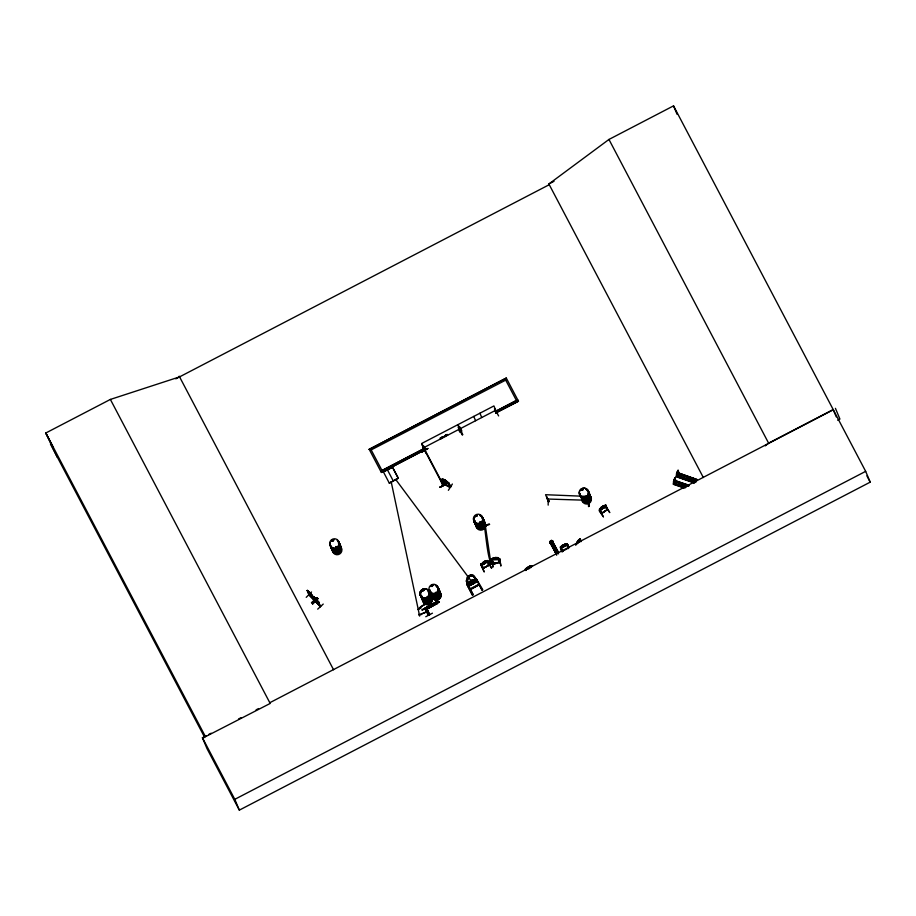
<?xml version="1.0" encoding="UTF-8"?>
<svg xmlns="http://www.w3.org/2000/svg" width="916" height="916" viewBox="0 0 916 916"><rect width="100%" height="100%" fill="white"/><g stroke="black" fill="none" stroke-linecap="round" stroke-linejoin="round"><path stroke-width="1.37" d="M470.034 575.145C462.889 581.133 470.893 572.511 473.583 575.534L475.667 578.248L475.038 581.786L471.969 584.11L468.271 583.847L466.13 581.179L467.675 576.84L471.19 575.477C475.759 575.34 477.167 581.969 473.251 583.687L468.809 583.973L467.297 582.576M677.714 470.503L678.309 470.469L678.87 473.881L677.977 476.205L676.81 474.064M459.775 431.619L460.519 431.264M460.725 431.127L461.664 431.161M496.907 412.841C495.201 414.238 494.926 407.242 494.422 408.88M476.572 581.946L469.954 585.622L470.526 585.118M547.344 497.354L546.68 497.079L549.234 501.67L548.363 501.201M548.134 499.037L548.18 505.128M549.188 501.258L548.421 501.693L546.68 497.079M589.183 502.792L588.599 506.491L588.633 502.426M588.599 506.491L588.553 502.46M588.999 506.491L589.148 502.781M442.749 479.228L444.5 483.991L442.657 479.606C440.161 480.19 448.245 487.564 450.363 486.957M448.577 482.64C451.565 488.4 449.058 488.136 447.993 482.263M676.924 474.305L677.256 473.686L677.05 475.232L677.256 473.686M484.541 525.063L489.522 524.215L485.595 525.189M486.133 526.002L485.972 525.097M491.331 563.489C488.331 556.378 489.888 559.733 491.32 563.409M694.236 482.972L676.352 476.767L677.21 474.465M673.386 481.793L673.466 482.434M673.489 482.217L674.886 478.083M676.775 474.557L677.004 473.961M678.161 470.423L678.722 473.824L677.829 476.148M549.737 542.375L550.012 541.803M552.703 540.909L551.489 540.36L550.241 541.138M601.377 513.361L607.571 509.491L601.331 513.636L602.178 513.384L600.014 508.884M606.976 509.628L607.571 509.285M309.379 595.308L309.127 594.587M314.291 600.026L311.955 595.079L313.993 600.198L308.932 595.034L309.642 595.251L307.364 590.488L312.825 596.385L307.284 590.419L309.013 595.068M315.905 600.06C310.627 591.37 318.07 604.48 315.356 601.091M315.94 601.778L313.581 596.911L316.822 599.74M320.165 606.026L320.566 606.449M320.451 606.346L318.276 601.583L320.314 606.575M320.52 606.461L315.402 601.148M475.152 578.282L474.591 581.5L471.843 583.561L468.58 583.309L466.702 580.962L468.099 577.011M473.377 584.042L475.473 580.881M336.309 546.6L336 546.715M337.683 550.608L337.924 550.012M423.604 590.373L422.402 590.58M432.478 585.771C431.402 587.454 431.23 583.984 432.638 585.461M432.581 585.473L432.318 586.435L431.585 586.091M476.984 515.822C476.183 517.265 475.805 514.277 475.954 516.349M476.904 515.937L476.503 515.307M477.099 515.525L476.125 516.406M479.904 521.891L479.515 522.486M583.045 489.728L581.992 489.064L581.923 490.312M585.29 496.129L586.045 496.358L545.558 494.709L548.558 501.693M577.515 541.631C575.981 545.226 580.297 540.451 577.996 540.955M475.278 580.939L474.362 576.817M673.798 482.079L675 483.728L675.893 481.404L675.069 477.671M676.455 473.79L676.443 474.912L677.176 474.076M690.675 480.946L676.42 475.885L676.432 476.503L677.084 473.629M423.959 448.725L380.701 471.213L423.902 448.588L424.589 450.1L425.264 449.779M424.68 450.237L425.287 449.962M460.691 431.722L457.725 424.749L421.864 443.39L425.161 451.004M461.515 431.07L461.069 431.516L458.069 424.577L493.93 405.937L496.804 412.979L496.209 413.253L494.743 409.692M496.838 412.91L496.083 412.91L496.655 412.486M488.915 565.161C491.606 562.974 483.511 556.539 488.835 564.966M489.522 565.012L482.778 568.206L483.705 568.241M489.591 564.943L482.892 568.481L489.384 564.909M469.335 577.79L467.652 579.702L467.858 582.439L471.236 584.053L473.274 583.412M683.611 487.804L673.375 484.301L674.909 480.259M676.615 476.091L676.832 475.553L694.546 482.102M696.538 480.694L696.744 480.144L678.722 473.824M677.886 472.736L697.007 479.469L696.79 480.018L677.68 473.286M689.095 478.862L689.061 478.186M577.836 543.44L579.565 540.337L578.351 540.154L580.103 538.745L576.897 542.192L576.725 544.356M673.626 481.369L673.958 480.19M676.752 473.274L677.645 470.95M673.455 484.026L683.725 487.575L685.053 484.083M673.718 483.35L685.214 487.312M696.561 480.648L678.687 474.408M696.87 479.744L677.851 472.828M491.331 563.649C487.037 557.008 485.64 529.528 483.075 518.353L486.087 525.956M314.222 599.865L309.058 594.598M315.23 601.526L315.986 601.732M499.46 562.355L500.25 562.378L492.694 563.122M673.34 483.682L685.145 487.575L673.455 483.957M688.924 485.217L674.668 480.694M676.432 476.435L694.305 482.709L676.42 475.885M674.852 483.682L675.745 481.358L688.66 485.892M686.107 487.094L687 484.77M689.977 477.236L688.614 480.671M690.366 481.335L691.695 477.854M693.595 482.48L694.935 478.988M674.039 479.515L675.069 477.82M442.943 484.862L443.218 485.388M575.809 544.974L577 542.215M580.389 539.421L579.267 542.226L580.126 538.86M481.702 563.729L480.946 564.038L481.266 564.794L483.82 564.256L488.01 561.233L483.797 564.29L485.159 560.97L480.98 564.107L482.961 568.63M332.084 540.165L333.435 540.039M332.359 540.245L333.229 540.28M422.413 590.213L423.146 589.698M431.287 585.599L432.352 585.221M435.718 592.457L435.444 592.377M475.805 515.651L476.721 515.17M480.19 522.475L479.87 522.498M480.224 522.509L480.156 522.028M581.889 489.579L582.794 489.831L581.843 489.888M483.751 561.932C481.518 564.634 487.701 561.577 484.484 561.542M471.442 580.515C469.198 583.206 475.404 580.172 472.175 580.137M526.815 569.248L528.853 566.638L531.429 567.473M563.226 545.077C560.97 547.757 567.176 544.734 563.958 544.688M684.641 485.606L684.504 486.259M689.084 478.816L688.214 479.366M686.015 486.579L685.97 485.537M471.202 575.717L474.511 576.862L471.282 575.557M579.656 539.375L580.859 541.768M606.861 509.708L605.098 505.437L605.751 505.174M548.409 501.395L549.234 501.373L548.501 501.201M444.02 479.595L446.207 480.751L442.188 479.045L442.863 479.331M444.775 480.099L446.584 481.713L445.52 480.431M444.867 481.106L441.558 486.43L445.199 481.312M441.856 486.591L445.153 481.221M442.119 478.999L444.065 479.526L443.516 480.099L447.741 482.549L446.184 480.751L448.382 482.927C456.889 493.129 440.058 481.644 444.603 483.705M447.031 482.766L448.863 483.316M448.382 482.927L448.932 483.362L442.451 479.618L444.913 481.541M448.371 490.3L452.378 484.014M491.01 559C495.51 562.905 489.945 566.065 499.987 561.909M482.972 562.241L482.343 563.924L486.74 561.611L485.148 561.004L487.724 560.546M567.199 543.703L564.611 544.161L561.588 546.543L563.432 546.715L565.996 544.253L562.355 545.306L560.397 547.15L560.729 547.905L563.283 547.39M473.171 594.702L467.355 583.687L473.171 594.702L472.427 595.091L466.713 584.236L467.332 583.893M472.416 595.079L466.771 584.19M549.829 542.444L550.619 540.715M549.966 542.364L551.169 543.623L552.657 542.833L552.646 540.818M575.809 544.837L580.103 538.745L581.248 541.207M678.046 470.297L676.603 473.228L676.729 474.866M470.595 585.095L469.335 582.164M475.988 582.29L476.457 581.717M493.999 557.81C491.686 559.928 498.418 558.508 494.812 557.672L494.01 557.89M554.81 548.913L555.462 549.818L554.936 548.821M427.829 611.854L426.593 608.808L426.18 609.609M333.229 540.841L333.378 540.039M423.673 590.751L422.734 590.969M437.138 595.847L436.508 595.869M581.946 490.243L582.977 489.533M587.442 499.712L586.79 499.689M599.476 509.33L603.381 505.769L605.82 505.117L607.697 509.811M606.106 505.804L604.251 507.888L599.762 510.017L599.499 509.227L600.289 509.101L599.43 509.262L601.285 507.189L604.251 507.819L605.991 505.781M468.923 577.481L467.068 579.53L467.332 582.599M440.791 438.352L442.726 437.802L440.447 438.993L441.18 437.619M446.103 435.066L447.603 435.272L446.298 435.432L447.214 434.424L444.443 435.867L445.737 435.707L444.81 436.726L445.874 435.283M441.741 437.333L442.852 436.703L440.081 438.134L441.375 437.974M444.615 436.36L445.542 435.352M688.809 477.912L687.618 478.072L687.664 479.114M686.004 486.533L685.019 486.843L684.481 486.007M529.334 567.794C536.684 563.603 527.364 567.325 525.624 569.855M529.631 568.481L530.101 567.542L529.105 567.256M551.123 543.532L552.611 542.741L552.531 540.99M468.912 583.286L473.755 581.683L475.679 579.759L475.381 579.084L470.572 580.744L468.66 582.668L468.981 583.24M473.755 581.683L475.633 579.862M526.07 568.893L525.337 569.168L525.91 570.542L525.418 569.145C526.448 567.451 531.807 564.531 532.276 566.317M525.704 569.832L529.86 566.821M562.344 551.501L560.477 547.127L562.355 545.306M560.695 547.837L565.538 546.245L567.451 544.322M308.761 591.553L310.524 593.247M309.368 592.228L310.913 594.209L309.929 592.812M307.822 590.854L309.608 593.568L307.169 590.671M311.52 591.988L306.219 597.358M313.867 599.533L310.501 593.236M312.482 595.652L311.749 595.389M315.207 601.354L313.65 596.854L319.054 602.934M315.047 598.045L316.764 599.797M311.44 602.751L317.005 597.644M311.692 603.014L317.211 597.85M316.226 599.304L317.211 600.69L315.722 598.663M317.818 598.48L312.562 603.919L317.795 598.457M318.024 598.698L312.562 603.919M318.23 601.709L319.123 602.877M318.825 602.19L316.799 599.728L319.81 606.243M317.692 609.151L323.233 604.068M496.472 559.493L491.159 559.619L496.483 559.573L498.682 558.405L496.438 559.47L493.083 557.844L492.407 559.241L497.308 558.451L495.579 557.455L490.884 559.012M426.18 607.72L425.333 607.697L427.154 612.151L427.898 611.762M556.619 554.913L550.39 543.073L551.008 542.799L556.699 553.356M552.073 542.226L552.795 541.837L558.485 552.394M605.052 505.46L607.228 510.063M495.373 411.593L517.723 399.811L495.316 411.456L496.174 412.898M469.816 585.301L476.389 581.752L469.736 585.21M603.426 516.716L599.293 510.601M603.381 516.842L599.27 510.693M433.944 603.495L432.558 605.075L439.325 601.778L436.68 603.781L439.291 601.697L436.085 602.385M430.531 605.591L430.795 606.209L430.531 605.591C432.57 604.125 437.379 600.22 439.325 601.778M430.566 605.659L433.176 603.575M765.307 445.852L768.627 443.138L833.205 409.567L673.535 105.867L608.957 139.45L548.959 183.921L549.337 184.643L175.78 378.846M434.94 603.3C430.841 606.587 444.271 598.881 436.188 602.648M424.635 449.836L381.377 472.473L424.692 449.996M674.92 477.774L675.058 478.793M492.762 563.283L500.113 562.47M476.538 582.244L475.312 579.21L474.671 579.462M332.382 540.978L333.401 540.749L333.138 539.982M335.886 546.52L336.573 546.726M481.518 563.672L483.637 568.275M525.91 568.813L525.463 569.202M560.97 546.795L563.065 551.421M605.327 505.758L605.716 505.105M605.602 506.411L609.781 512.605L605.968 506.262M422.551 447.18L426.387 453.5M459.042 428.115L462.5 434.734M481.083 565.206L484.266 571.973L481.163 565.264M550.264 543.199L551.008 542.81L550.241 543.211M552.176 542.112L558.531 553.848L552.314 542.1M560.523 548.432L561.966 551.844M424.944 608.842L428.402 615.357M425.276 608.602L428.745 615.186L425.31 608.659M568.435 548.627L566.42 544.024L567.107 543.76L564.645 544.23M383.392 471.832L392.449 467.126L398.265 478.186L389.311 483.144L383.392 471.832L391.418 467.962M398.265 478.186L389.311 483.144M552.027 542.249L552.772 541.848L550.31 542.89L556.264 553.585M552.531 541.7L558.336 552.44L556.069 553.607M553.791 549.371L556.012 548.18M556.653 549.371L554.409 550.527M554.993 551.615L557.226 550.424M555.634 552.806L557.867 551.615M423.57 445.691C421.944 444.981 425.837 447.947 425.39 450.008M458.218 427.692C458.447 425.574 459.156 432.26 459.901 431.883M459.775 426.879C458.149 426.169 462.042 429.135 461.595 431.196L461.401 430.818M423.123 446.997L423.043 446.287L424.967 451.382M495.121 409.475L498.625 415.933M427.875 448.485L421.349 452.367L427.864 448.474M460.061 431.848L460.542 431.631M441.031 480.511L443.161 485.411M446.607 484.117L439.726 487.312L446.39 483.682M481.095 564.05L481.541 563.718M487.049 560.913L487.655 560.592L485.171 561.073M491.697 568.034L487.896 561.68M837.659 420.226L839.926 419.047L835.426 408.341M45.8 433.005L110.378 399.433L270.186 703.442L205.47 736.693L45.8 433.005L57.284 457.279M554.031 181.288L548.879 183.967L703.328 477.522M506.285 378.045L369.205 449.321L506.285 378.045L518.456 401.208L496.037 412.864M447.409 434.905L445.153 436.073M423.684 447.706L459.534 429.066M459.878 428.894L495.739 410.254M495.98 412.727L518.456 401.208M468.74 582.633C469.244 581.328 469.496 585.668 469.919 585.404M476.24 579.072L482.022 590.11L482.778 589.721L476.492 579.141M425.413 607.869L436.382 602.03L422.15 609.873M436.508 602.247L422.139 609.85L429.02 606.644M422.276 610.113L428.86 606.358M426.02 609.323L436.989 603.461L426.066 609.667L426.879 609.38M425.986 609.541L437.115 603.69M426.215 609.942L426.959 609.552M426.352 610.216L427.096 609.827L426.375 610.262L425.974 609.495M420.891 614.842C418.669 613.617 424.703 613.972 428.07 610.869L420.719 614.476M426.352 611.613L427.967 610.617M470.091 588.805L478.976 584.282M470.435 589.457L479.217 584.729L470.458 589.526M425.757 616.743L432.455 613.17M560.535 547.184L561.256 547.092L560.397 547.15M567.714 544.699L568.573 547.012M269.808 702.721L833.285 409.773L865.666 471.351L870.2 482.148L239.339 810.133L206.97 748.555L202.425 737.758L206.169 735.811M208.665 734.518L211.161 733.212M238.607 718.946L241.103 717.652M256.079 709.866L258.575 708.56M562.916 550.974L567.153 548.867M239.339 810.133L234.805 799.336L865.666 471.351M607.457 509.468L601.56 513.636M599.579 509.273L601.446 513.704M473.561 575.534L469.942 575.466M426.398 608.087L429.856 614.602M551.043 540.6L551.672 540.486M491.342 568.126L487.827 561.645M567.68 544.711L568.859 546.875M468.076 577.046L471.271 575.798M332.989 540.761L332.256 540.44M476.4 515.433L477.144 515.525M443.882 483.179L444.581 483.602M179.582 376.877L110.378 399.433M430.864 606.163L433.84 605.167M599.717 509.949L602.155 509.307M309.333 595.354L307.352 590.362M492.144 559.722L492.888 567.176L492.121 559.802M426.512 610.182L427.268 612.151M481.232 564.714L483.774 564.187M532.07 565.767L529.574 566.248L531.143 566.786L526.746 569.076L527.376 567.393M475.427 579.152L470.618 580.813L470.022 582.496L474.431 580.206L472.851 579.565M483.911 521.021L485.698 525.418M484.564 525.36L489.556 524.502M489.682 559.985L489.842 559.287M487.873 564.897L495.338 563.661M493.472 563.546L491.72 559.138L490.873 558.932L492.888 563.477M528.601 568.172L527.582 568.012M528.887 568.859L528.028 568.985L528.372 567.634M441.936 437.699L443.046 437.172M319.879 606.289L320.325 606.678L315.241 601.4M500.789 565.813L499.678 558.497L500.88 565.87M497.571 557.844L498.407 557.798L500.25 562.378M685.179 485.262L685.832 485.434M547.379 499.025L583.423 500.159M495.59 557.535C500.205 557.214 495.888 558.325 499.586 562.561M602.762 506.411C605.82 506.285 599.923 509.788 602.075 506.869M423.112 589.858L423.765 590.076M475.164 578.305L473.228 575.821M442.817 485.434L440.001 478.599L421.704 443.791L424.589 450.832M687.641 479.079L688.237 479.411M485.732 525.899L485.64 525.269M677.76 472.942L696.87 479.675M678.767 474.076L696.744 480.167L678.767 474.133M678.103 475.999L694.672 481.85M676.695 475.759L695.839 482.48M676.317 476.16L694.408 482.526M688.821 485.4L676.031 480.831M676.008 481.175L688.752 485.663M675.974 481.255L688.729 485.732M675.79 481.598L688.569 486.087M687.218 485.892L675.745 481.85L687.195 485.961M675.126 483.522L685.317 487.129M673.558 483.843L685.031 487.885M425.173 449.619L423.89 446.504M444.89 481.541L447.077 482.801M449.481 486.751L450.088 487.266M310.89 594.53L311.852 595.297M317.188 601.022L318.15 601.789M688.786 477.866L689.141 478.438M309.585 593.557L311.394 595.297M317.692 601.789L313.936 597.541M395.712 479.469L472.965 583.343M418.772 614.361L419.642 616.044L391.189 481.827M552.359 541.791L558.199 552.543M550.825 542.845L556.653 553.379M550.802 542.879L556.413 553.504M550.31 542.89L556.745 554.81M446.619 484.14L439.749 487.358M442.92 485.537L442.611 485.033M866.891 475.862L870.2 482.148M608.957 139.45L768.707 443.344M567.302 544.802L568.481 547.07M568.859 547.928L567.164 543.635L566.5 544.081M560.569 548.306L562.241 551.695M423.513 448.107L441.821 482.915M476.343 579.038L482.022 590.11M475.381 579.084L474.706 579.53L475.896 582.484M398.368 478.427L392.449 467.126M387.353 469.69L393.17 480.751M369.205 449.321L381.377 472.473M426.02 607.903L427.829 611.968M179.204 376.167L333.573 669.756M50.437 444.02L204.783 737.598M202.425 737.758L234.805 799.336M45.937 433.314L52.785 446.573M833.205 409.567L836.285 416.906M673.535 105.867L677.096 114.351M679.58 473.847L678.458 476.789M676.603 481.369L675.481 484.312M516.418 400.487L505.037 378.869M505.701 380.129L371.186 449.905M553.069 543.131L551.18 544.138M479.927 413.208L481.747 417.524M473.767 416.414L475.587 420.73M484.014 521.685L485.846 526.07M447.798 482.583L449.642 487.014M442.073 479.274L443.916 483.694M381.949 470.389L370.568 448.771M313.65 596.854L313.993 597.587M484.885 522.67L490.655 561.634M338.851 542.558A4.729 4.603 -22.8 0 1 336.928 550.035A4.729 4.603 -22.8 0 1 330.642 545.57M338.336 542.776A4.74 4.603 -22.8 0 1 337.912 550.791A4.74 4.603 -22.8 0 1 331.054 546.566A4.74 4.603 -22.8 0 0 337.935 550.837A4.74 4.603 -22.8 0 0 338.359 542.833M337.409 540.612A4.717 4.591 -22.8 0 1 339 546.6A4.717 4.591 -22.8 0 1 333.012 548.798A4.717 4.591 -22.8 0 1 330.378 543.188M331.707 541.161A4.717 4.591 -22.8 0 1 333.871 540.039M338.76 542.364A4.717 4.591 -22.8 0 1 336.836 549.829A4.717 4.591 -22.8 0 1 330.573 545.364M337.328 540.394A4.729 4.603 -22.8 0 1 338.92 546.405A4.729 4.603 -22.8 0 1 332.932 548.615A4.729 4.603 -22.8 0 1 330.287 542.982M331.615 540.955A4.729 4.603 -22.8 0 1 333.779 539.822M339.332 545.18A4.729 4.603 -22.8 0 1 338.92 553.184A4.729 4.603 -22.8 0 1 332.073 548.959M341.393 547.928A4.74 4.603 -22.8 0 1 338.176 554.615A4.74 4.603 -22.8 0 1 332.485 549.955M339.687 544.562A4.729 4.603 -22.8 0 1 337.764 552.039A4.729 4.603 -22.8 0 1 331.489 547.573M339.252 544.997A4.717 4.591 -22.8 0 1 338.828 552.978A4.717 4.591 -22.8 0 1 332.004 548.764M339.767 544.768A4.717 4.591 -22.8 0 1 337.844 552.234A4.717 4.591 -22.8 0 1 331.581 547.768M588.381 491.881A4.729 4.603 -22.8 0 1 588.038 498.407A4.729 4.603 -22.8 0 1 581.385 498.201M580.275 496.094A4.729 4.603 -22.8 0 1 580.183 494.892M587.362 490.919A4.717 4.591 -22.8 0 1 588.381 497.766A4.717 4.591 -22.8 0 1 581.317 497.995M580.206 495.888A4.717 4.591 -22.8 0 1 580.332 493.506M588.805 492.877A4.74 4.603 -22.8 0 1 588.461 499.415A4.74 4.603 -22.8 0 1 581.797 499.209M585.828 489.293A4.798 4.66 -22.8 0 1 589.011 494.743A4.798 4.66 -22.8 0 1 583.698 498.43A4.798 4.66 -22.8 0 1 579.588 493.632A4.717 4.591 -22.8 0 0 586.515 497.915A4.717 4.591 -22.8 0 0 586.938 489.934M581.156 490.369A4.798 4.66 -22.8 0 1 583.355 489.224M589.812 495.281A4.729 4.603 -22.8 0 1 588.45 502.506A4.729 4.603 -22.8 0 1 581.706 499.483M589.721 495.087A4.717 4.591 -22.8 0 1 588.37 502.3A4.717 4.591 -22.8 0 1 581.637 499.289M589.297 495.51A4.729 4.603 -22.8 0 1 588.873 503.502A4.729 4.603 -22.8 0 1 582.026 499.289M588.828 493.003A4.706 4.58 -22.8 0 1 588.484 499.495A4.706 4.58 -22.8 0 1 581.866 499.289M588.37 493.323A4.717 4.591 -22.8 0 1 588.954 500.605A4.717 4.591 -22.8 0 1 581.626 499.415M588.29 493.117A4.729 4.603 -22.8 0 1 588.885 500.411A4.729 4.603 -22.8 0 1 581.534 499.22M482.583 517.929A4.798 4.66 -22.8 0 1 480.625 525.509A4.798 4.66 -22.8 0 1 474.27 520.986M475.003 520.872A4.74 4.603 -22.8 0 0 477.648 526.505A4.74 4.603 -22.8 0 0 483.671 524.33A4.74 4.603 -22.8 0 0 482.068 518.319A4.74 4.603 -22.8 0 1 483.648 524.295A4.74 4.603 -22.8 0 1 477.648 526.505A4.74 4.603 -22.8 0 1 475.015 520.906M479.984 515.399A4.798 4.66 -22.8 0 1 483.053 521.238A4.798 4.66 -22.8 0 1 477.03 524.364A4.798 4.66 -22.8 0 1 473.961 518.525A4.729 4.603 -22.8 0 0 477.03 524.227A4.729 4.603 -22.8 0 0 482.961 521.147A4.729 4.603 -22.8 0 0 479.927 515.387M482.469 517.849A4.717 4.591 -22.8 0 1 480.545 525.315A4.717 4.591 -22.8 0 1 474.282 520.849M480.007 515.594A4.717 4.591 -22.8 0 1 483.03 521.341A4.717 4.591 -22.8 0 1 477.11 524.421A4.717 4.591 -22.8 0 1 474.087 518.674M483.064 520.551A4.798 4.66 -22.8 0 1 484.679 526.643A4.798 4.66 -22.8 0 1 478.599 528.875A4.798 4.66 -22.8 0 1 475.919 523.173A4.717 4.591 -22.8 0 0 478.576 528.669A4.717 4.591 -22.8 0 0 484.553 526.471A4.717 4.591 -22.8 0 0 482.961 520.483M484.392 522.395A4.74 4.603 -22.8 0 1 482.469 529.883A4.74 4.603 -22.8 0 1 476.183 525.406M483.511 520.128A4.798 4.66 -22.8 0 1 484.507 524.696A4.717 4.591 -22.8 0 0 483.476 520.254M475.198 523.185A4.798 4.66 -22.8 0 0 483.969 525.807A4.717 4.591 -22.8 0 1 475.301 523.254M429.18 592.595A4.729 4.603 -22.8 0 1 427.257 600.072A4.729 4.603 -22.8 0 1 420.982 595.606M428.219 591.644A4.798 4.66 -22.8 0 1 427.795 599.751A4.798 4.66 -22.8 0 1 420.856 595.48M428.688 592.961A4.694 4.569 -22.8 0 1 430.28 598.938A4.694 4.569 -22.8 0 1 424.314 601.125A4.694 4.569 -22.8 0 1 421.692 595.537M428.665 591.415A4.717 4.591 -22.8 0 1 426.753 598.881A4.717 4.591 -22.8 0 1 420.49 594.415M420.707 593.225A4.717 4.591 -22.8 0 1 421.234 592.137M422.036 591.198A4.717 4.591 -22.8 0 1 424.2 590.076M428.15 591.644A4.717 4.591 -22.8 0 1 427.726 599.614A4.717 4.591 -22.8 0 1 420.902 595.411M420.581 593.076A4.798 4.66 -22.8 0 1 421.12 591.965A4.729 4.603 -22.8 0 0 420.616 593.03M429.581 595.034A4.717 4.591 -22.8 0 1 429.157 603.014A4.717 4.591 -22.8 0 1 422.333 598.801M430.096 594.805A4.717 4.591 -22.8 0 1 428.745 602.018A4.717 4.591 -22.8 0 1 422.013 599.007M430.016 594.598A4.729 4.603 -22.8 0 1 428.665 601.835A4.729 4.603 -22.8 0 1 421.921 598.812M439.256 591.289A4.729 4.603 -22.8 0 1 433.692 595.698A4.729 4.603 -22.8 0 1 430.073 589.801M437.115 587.213A4.729 4.603 -22.8 0 1 439.153 590.087M437.024 587.03A4.717 4.591 -22.8 0 1 436.6 595.011A4.717 4.591 -22.8 0 1 429.776 590.797M435.501 585.542A4.717 4.591 -22.8 0 1 438.627 590.9A4.717 4.591 -22.8 0 1 433.394 594.53A4.717 4.591 -22.8 0 1 429.352 589.801M430.898 586.595A4.717 4.591 -22.8 0 1 433.073 585.461M435.421 585.335A4.729 4.603 -22.8 0 1 437.115 593.121A4.729 4.603 -22.8 0 1 429.364 590.809M430.818 586.377A4.729 4.603 -22.8 0 1 432.982 585.255M439.497 591.267A4.798 4.66 -22.8 0 1 437.55 598.846A4.798 4.66 -22.8 0 1 431.184 594.324M431.688 595.389A4.74 4.603 -22.8 0 0 438.546 599.614A4.74 4.603 -22.8 0 0 438.959 591.61A4.694 4.569 -22.8 0 1 438.501 599.511A4.694 4.569 -22.8 0 1 431.699 595.32M438.489 589.114A4.694 4.569 -22.8 0 1 436.577 596.545A4.694 4.569 -22.8 0 1 430.348 592.102M438.031 589.435A4.717 4.591 -22.8 0 1 439.623 595.423A4.717 4.591 -22.8 0 1 433.646 597.621A4.717 4.591 -22.8 0 1 431.012 592.011M439.382 591.186A4.717 4.591 -22.8 0 1 438.031 598.4A4.717 4.591 -22.8 0 1 431.299 595.389M438.02 589.24A4.798 4.66 -22.8 0 1 439.634 595.331A4.798 4.66 -22.8 0 1 433.554 597.564A4.798 4.66 -22.8 0 1 430.886 591.862M688.008 476.503L686.702 480.041L688.008 476.503M693.618 478.473L692.301 482.022L693.641 478.53M601.285 507.189L600.759 509.044L604.892 506.308L603.358 505.804L601.331 507.246M431.184 602.659L428.47 604.079L429.409 603.587A5.313 1.225 -27.7 0 0 424.223 604.904A5.313 1.225 -27.7 0 0 419.986 608.487L420.913 608.006L418.017 609.506L418.955 609.025A6.366 1.466 -27.7 0 1 424.028 604.72A6.366 1.466 -27.7 0 1 430.257 603.152L431.184 602.659M458.767 428.356L462.225 434.894L462.763 434.596L459.282 428.081L458.744 428.39M532.047 565.779L531.566 566.328L532.047 565.779M429.501 614.716L426.032 608.201L429.581 614.739M332.909 547.791A4.74 4.603 -22.8 0 0 338.977 542.306A4.74 4.603 -22.8 0 0 331.203 539.993A4.74 4.603 -22.8 0 0 332.909 547.791M582.439 497.125A4.74 4.603 -22.8 0 0 588.507 491.64A4.74 4.603 -22.8 0 0 580.744 489.316A4.74 4.603 -22.8 0 0 582.439 497.125M582.473 497.159A4.706 4.58 -22.8 0 0 588.507 491.709A4.706 4.58 -22.8 0 0 580.778 489.396A4.706 4.58 -22.8 0 0 582.473 497.159M476.606 523.242A4.74 4.603 -22.8 0 0 482.675 517.758A4.74 4.603 -22.8 0 0 474.9 515.433A4.74 4.603 -22.8 0 0 476.606 523.242M476.331 515.754A4.798 4.66 -22.8 0 0 474.499 517.414A4.729 4.603 -22.8 0 1 476.343 515.742M423.226 597.793A4.74 4.603 -22.8 0 0 429.283 592.308A4.74 4.603 -22.8 0 0 421.52 589.996A4.74 4.603 -22.8 0 0 423.226 597.793A4.694 4.569 -22.8 0 0 429.295 592.423A4.694 4.569 -22.8 0 0 421.589 590.122A4.694 4.569 -22.8 0 0 423.272 597.862A4.74 4.603 -22.8 0 0 429.306 592.354A4.74 4.603 -22.8 0 0 421.532 590.03A4.74 4.603 -22.8 0 0 423.238 597.839M426.719 598.812A4.798 4.66 -22.8 0 0 428.665 591.232A4.729 4.603 -22.8 0 1 426.673 598.686A4.729 4.603 -22.8 0 1 420.387 594.221A4.798 4.66 -22.8 0 0 426.719 598.812M424.131 589.87A4.798 4.66 -22.8 0 0 421.921 591.015A4.729 4.603 -22.8 0 1 424.108 589.87M429.65 604.182A4.74 4.603 -22.8 0 0 430.073 596.179A4.694 4.569 -22.8 0 1 429.627 604.125A4.74 4.603 -22.8 0 1 422.803 599.957A4.694 4.569 -22.8 0 0 429.627 604.125M436.531 596.43A4.74 4.603 -22.8 0 0 438.455 588.931A4.694 4.569 -22.8 0 1 436.508 596.362A4.74 4.603 -22.8 0 1 430.245 591.954A4.694 4.569 -22.8 0 0 436.508 596.362M432.146 593.247A4.694 4.569 -22.8 0 0 438.169 587.809A4.694 4.569 -22.8 0 0 430.451 585.507A4.694 4.569 -22.8 0 0 432.146 593.247"/></g></svg>
